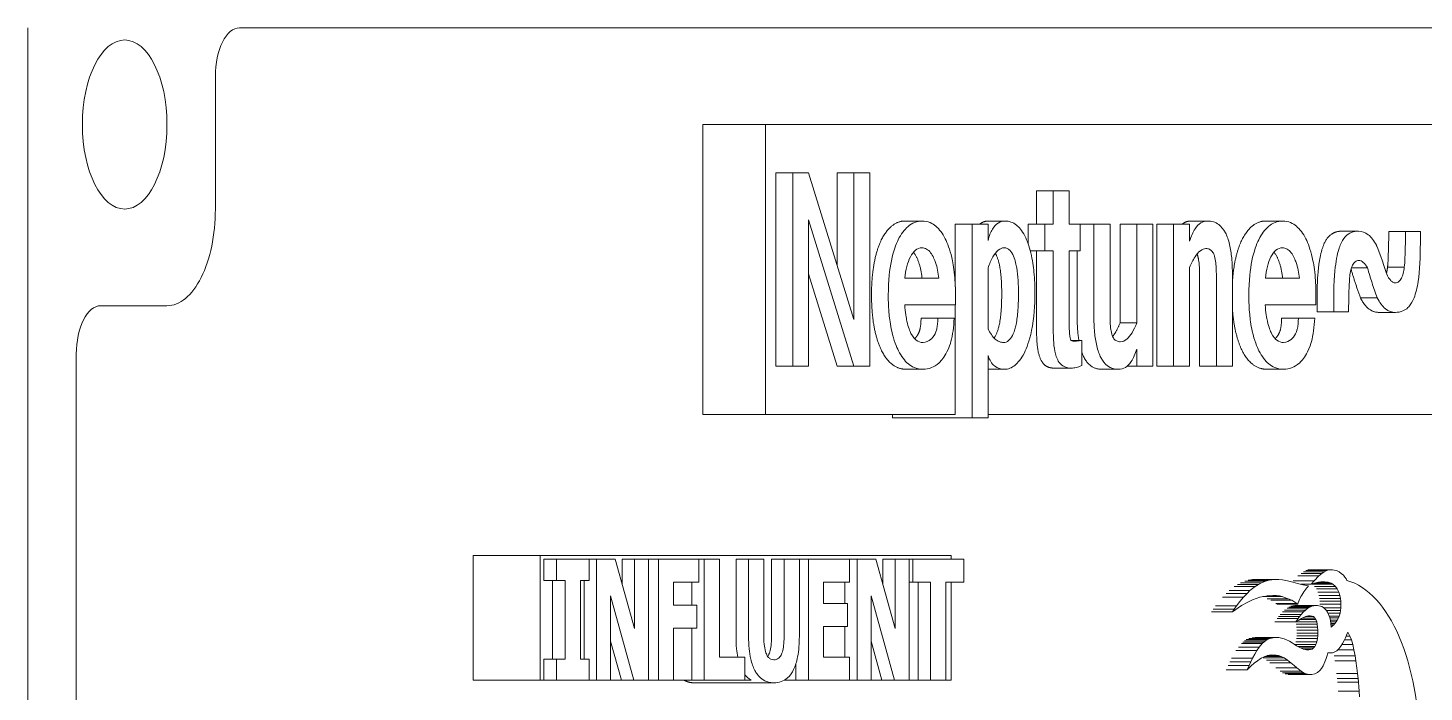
# Model space of a CAD drawing. Header units: inches. Extents: x 17 to 469, y 7 to 301.
# Drawn here: x 255.471 to 259.079, y 106.574 to 108.292 of the extents above; entities that cross this region are included whole.
import ezdxf

# ---------------------------------------------------------------- set-up
doc = ezdxf.new("R2010")
doc.units = ezdxf.units.IN
doc.header["$LTSCALE"] = 14
doc.header["$MEASUREMENT"] = 0
doc.layers.add('Visible (ANSI)', color=7, linetype='Continuous', lineweight=50)

msp = doc.modelspace()

# ---------------------------------------------------------------- linework, layer by layer
at = {"layer": 'Visible (ANSI)', "linetype": 'Continuous', "lineweight": 18}
for p, q in [((255.47134, 100.791868), (255.47134, 108.291868)), ((256.018215, 108.291833), (261.924465, 108.291833)), ((255.955715, 107.823118), (255.955715, 108.166833)), ((257.21521, 108.041833), (257.37759, 108.041833)), ((257.21521, 107.291833), (257.21521, 108.041833)), ((257.37759, 108.041833), (260.56509, 108.041833)), ((257.37759, 107.291833), (257.37759, 108.041833)), ((257.404411, 107.416833), (257.404411, 107.916833)), ((257.404411, 107.916833), (257.447713, 107.916833)), ((257.447713, 107.916833), (257.447713, 107.416833)), ((257.488198, 107.916833), (257.447713, 107.916833)), ((257.60586, 107.537784), (257.488198, 107.916833)), ((257.562559, 107.916833), (257.60586, 107.916833)), ((257.562559, 107.67728), (257.562559, 107.916833)), ((257.646599, 107.916833), (257.60586, 107.916833)), ((257.60586, 107.916833), (257.60586, 107.537784)), ((257.646599, 107.416833), (257.646599, 107.916833)), ((258.077417, 107.87078), (258.120719, 107.87078)), ((258.077417, 107.784242), (258.077417, 107.87078)), ((258.162217, 107.87078), (258.120719, 107.87078)), ((258.120719, 107.87078), (258.120719, 107.784242)), ((258.162217, 107.784242), (258.162217, 107.87078)), ((257.488198, 107.795376), (257.60586, 107.416833)), ((257.488198, 107.416833), (257.488198, 107.795376)), ((257.738058, 107.792339), (257.78136, 107.792339)), ((257.867758, 107.784242), (257.911059, 107.784242)), ((257.867758, 107.621893), (257.867758, 107.784242)), ((257.952304, 107.784242), (257.911059, 107.784242)), ((257.911059, 107.784242), (257.911059, 107.28323)), ((257.952304, 107.742238), (257.952304, 107.784242)), ((257.953285, 107.792339), (257.996586, 107.792339)), ((258.056162, 107.784242), (258.099464, 107.784242)), ((258.056162, 107.733037), (258.056162, 107.784242)), ((258.120719, 107.784242), (258.099464, 107.784242)), ((258.099464, 107.784242), (258.099464, 107.715416)), ((258.190557, 107.784242), (258.162217, 107.784242)), ((258.190557, 107.715416), (258.190557, 107.784242)), ((258.190557, 107.784242), (258.225874, 107.784242)), ((258.267625, 107.784242), (258.225874, 107.784242)), ((258.225874, 107.784242), (258.225874, 107.5474)), ((258.267625, 107.54993), (258.267625, 107.784242)), ((258.293403, 107.529181), (258.293403, 107.784242)), ((258.293403, 107.784242), (258.336704, 107.784242)), ((258.377949, 107.784242), (258.336704, 107.784242)), ((258.336704, 107.784242), (258.336704, 107.529181)), ((258.377949, 107.416833), (258.377949, 107.784242)), ((258.388689, 107.416833), (258.388689, 107.784242)), ((258.388689, 107.784242), (258.431991, 107.784242)), ((258.473236, 107.784242), (258.431991, 107.784242)), ((258.431991, 107.784242), (258.431991, 107.416833)), ((258.473236, 107.740214), (258.473236, 107.784242)), ((258.476493, 107.792339), (258.519794, 107.792339)), ((258.669705, 107.792339), (258.713006, 107.792339)), ((258.866712, 107.766023), (258.910014, 107.766023)), ((258.98817, 107.765011), (259.031471, 107.765011)), ((259.069427, 107.765011), (259.031471, 107.765011)), ((259.069427, 107.735153), (259.069427, 107.765011)), ((258.061523, 107.715416), (258.099464, 107.715416)), ((258.077417, 107.528169), (258.077417, 107.715416)), ((258.099464, 107.715416), (258.120719, 107.715416)), ((258.120719, 107.715416), (258.120719, 107.528169)), ((258.162217, 107.525639), (258.162217, 107.715416)), ((258.162217, 107.715416), (258.190557, 107.715416)), ((258.182573, 107.5474), (258.182573, 107.715416)), ((257.562559, 107.416833), (257.488198, 107.656066)), ((257.952304, 107.513493), (257.952304, 107.670882)), ((258.473236, 107.416833), (258.473236, 107.6724)), ((258.891507, 107.670882), (258.932787, 107.670882)), ((258.984627, 107.672906), (259.027929, 107.672906)), ((257.825135, 107.644566), (257.737584, 107.644566)), ((258.499013, 107.416833), (258.499013, 107.651145)), ((258.542315, 107.651145), (258.542315, 107.416833)), ((258.583813, 107.416833), (258.583813, 107.653675)), ((258.756781, 107.644566), (258.669231, 107.644566)), ((257.868151, 107.575234), (257.868151, 107.600031)), ((258.799798, 107.575234), (258.799798, 107.600031)), ((258.802441, 107.557015), (258.802441, 107.58738)), ((258.845742, 107.58738), (258.845742, 107.557015)), ((258.914536, 107.593959), (258.957837, 107.593959)), ((255.658857, 107.573118), (255.830715, 107.573118)), ((257.737078, 107.575234), (257.868151, 107.575234)), ((257.867758, 107.291833), (257.867758, 107.575234)), ((258.668725, 107.575234), (258.799798, 107.575234)), ((258.802441, 107.557015), (258.845742, 107.557015)), ((258.845742, 107.557015), (258.883951, 107.557015)), ((258.961854, 107.556003), (259.005155, 107.556003)), ((257.779303, 107.541327), (257.822605, 107.541327)), ((257.864862, 107.541327), (257.822605, 107.541327)), ((258.293403, 107.529181), (258.336704, 107.529181)), ((258.71095, 107.541327), (258.754251, 107.541327)), ((258.796508, 107.541327), (258.754251, 107.541327)), ((258.166956, 107.483635), (258.194352, 107.483635)), ((258.194352, 107.418351), (258.194352, 107.483635)), ((255.596357, 101.635618), (255.596357, 107.448118)), ((257.952304, 107.28323), (257.952304, 107.444667)), ((258.336704, 107.460861), (258.336704, 107.416833)), ((257.404411, 107.416833), (257.447713, 107.416833)), ((257.447713, 107.416833), (257.488198, 107.416833)), ((257.562559, 107.416833), (257.60586, 107.416833)), ((257.60586, 107.416833), (257.646599, 107.416833)), ((257.741095, 107.408736), (257.784396, 107.408736)), ((257.952304, 107.408736), (257.994562, 107.408736)), ((258.123723, 107.411772), (258.167024, 107.411772)), ((258.246338, 107.408736), (258.289639, 107.408736)), ((258.311935, 107.416833), (258.336704, 107.416833)), ((258.336704, 107.416833), (258.377949, 107.416833)), ((258.388689, 107.416833), (258.431991, 107.416833)), ((258.431991, 107.416833), (258.473236, 107.416833)), ((258.499013, 107.416833), (258.542315, 107.416833)), ((258.542315, 107.416833), (258.583813, 107.416833)), ((258.672741, 107.408736), (258.716043, 107.408736)), ((257.21521, 107.291833), (257.37759, 107.291833)), ((257.867758, 107.291833), (257.37759, 107.291833)), ((257.705378, 107.28323), (257.705378, 107.291833)), ((257.705378, 107.28323), (257.911059, 107.28323)), ((257.911059, 107.28323), (257.952304, 107.28323)), ((260.56509, 107.291833), (257.952304, 107.291833)), ((256.621477, 106.604333), (256.621477, 106.926833)), ((256.621477, 106.926833), (256.794682, 106.926833)), ((256.794682, 106.926833), (257.857182, 106.926833)), ((256.794682, 106.604333), (256.794682, 106.926833)), ((256.804575, 106.917333), (256.804575, 106.862799)), ((256.804575, 106.917333), (256.837051, 106.917333)), ((256.921261, 106.917333), (256.837051, 106.917333)), ((256.837051, 106.917333), (256.837051, 106.862799)), ((256.921261, 106.917333), (256.940988, 106.917333)), ((256.921261, 106.862799), (256.921261, 106.917333)), ((256.989181, 106.917333), (256.940988, 106.917333)), ((256.940988, 106.917333), (256.940988, 106.604333)), ((257.039149, 106.738005), (256.989181, 106.917333)), ((257.006673, 106.917333), (257.006673, 106.854556)), ((257.006673, 106.917333), (257.039149, 106.917333)), ((257.07504, 106.917333), (257.039149, 106.917333)), ((257.039149, 106.917333), (257.039149, 106.738005)), ((257.07504, 106.917333), (257.100473, 106.917333)), ((257.07504, 106.604333), (257.07504, 106.917333)), ((257.205229, 106.917333), (257.100473, 106.917333)), ((257.100473, 106.917333), (257.100473, 106.604333)), ((257.205229, 106.857726), (257.205229, 106.917333)), ((257.205229, 106.917333), (257.219122, 106.917333)), ((257.258437, 106.917333), (257.219122, 106.917333)), ((257.219122, 106.917333), (257.219122, 106.604333)), ((257.258437, 106.66394), (257.258437, 106.917333)), ((257.301109, 106.917333), (257.301109, 106.717459)), ((257.301109, 106.917333), (257.333585, 106.917333)), ((257.372901, 106.917333), (257.333585, 106.917333)), ((257.333585, 106.917333), (257.333585, 106.717459)), ((257.372901, 106.722025), (257.372901, 106.917333)), ((257.39293, 106.917333), (257.39293, 106.722025)), ((257.39293, 106.917333), (257.425405, 106.917333)), ((257.464721, 106.917333), (257.425405, 106.917333)), ((257.425405, 106.917333), (257.425405, 106.722025)), ((257.464721, 106.917333), (257.488505, 106.917333)), ((257.464721, 106.717713), (257.464721, 106.917333)), ((257.594276, 106.917333), (257.488505, 106.917333)), ((257.488505, 106.917333), (257.488505, 106.604333)), ((257.594276, 106.917333), (257.61451, 106.917333)), ((257.594276, 106.857726), (257.594276, 106.917333)), ((257.662703, 106.917333), (257.61451, 106.917333)), ((257.61451, 106.917333), (257.61451, 106.604333)), ((257.712671, 106.738005), (257.662703, 106.917333)), ((257.680195, 106.917333), (257.680195, 106.854556)), ((257.680195, 106.917333), (257.712671, 106.917333)), ((257.748562, 106.917333), (257.712671, 106.917333)), ((257.712671, 106.917333), (257.712671, 106.738005)), ((257.748562, 106.604333), (257.748562, 106.917333)), ((257.748562, 106.917333), (257.757762, 106.917333)), ((257.889658, 106.917333), (257.757762, 106.917333)), ((257.757762, 106.917333), (257.757762, 106.857726)), ((257.857182, 106.926833), (257.857182, 106.917333)), ((257.889658, 106.857726), (257.889658, 106.917333)), ((256.804575, 106.862799), (256.837051, 106.862799)), ((256.827022, 106.862799), (256.827022, 106.658867)), ((256.837051, 106.862799), (256.859498, 106.862799)), ((256.859498, 106.862799), (256.859498, 106.658867)), ((256.898814, 106.862799), (256.921261, 106.862799)), ((256.898814, 106.658867), (256.898814, 106.862799)), ((256.908512, 106.862799), (256.908512, 106.658867)), ((258.624704, 106.863229), (258.678831, 106.863229)), ((258.631443, 106.864286), (258.68557, 106.864286)), ((258.635606, 106.864574), (258.689733, 106.864574)), ((258.649758, 106.864948), (258.703884, 106.864948)), ((258.669755, 106.860644), (258.678831, 106.863229)), ((258.678831, 106.863229), (258.68557, 106.864286)), ((258.68557, 106.864286), (258.689733, 106.864574)), ((258.689733, 106.864574), (258.703884, 106.864948)), ((258.703884, 106.864948), (258.71283, 106.864391)), ((258.71283, 106.864391), (258.726224, 106.861822)), ((258.726224, 106.861822), (258.740253, 106.858018)), ((258.752928, 106.874073), (258.807055, 106.874073)), ((258.761166, 106.880824), (258.815292, 106.880824)), ((258.767135, 106.884466), (258.821262, 106.884466)), ((258.773978, 106.887913), (258.828104, 106.887913)), ((258.778871, 106.889567), (258.832997, 106.889567)), ((258.783348, 106.889943), (258.837474, 106.889943)), ((258.788444, 106.890078), (258.84257, 106.890078)), ((258.794931, 106.861776), (258.807055, 106.874073)), ((258.807055, 106.874073), (258.815292, 106.880824)), ((258.815292, 106.880824), (258.821262, 106.884466)), ((258.821262, 106.884466), (258.828104, 106.887913)), ((258.828104, 106.887913), (258.832997, 106.889567)), ((258.832997, 106.889567), (258.837474, 106.889943)), ((258.837474, 106.889943), (258.84257, 106.890078)), ((258.84257, 106.890078), (258.846866, 106.889548)), ((258.846866, 106.889548), (258.85251, 106.887982)), ((258.85251, 106.887982), (258.859478, 106.8845)), ((258.859478, 106.8845), (258.865139, 106.880469)), ((258.865139, 106.880469), (258.870642, 106.87579)), ((258.870642, 106.87579), (258.874645, 106.870858)), ((258.874645, 106.870858), (258.878329, 106.865488)), ((258.878329, 106.865488), (258.879897, 106.862227)), ((257.139535, 106.857726), (257.205229, 106.857726)), ((257.139535, 106.798626), (257.139535, 106.857726)), ((257.186646, 106.857726), (257.186646, 106.798626)), ((257.527567, 106.802685), (257.527567, 106.857726)), ((257.527567, 106.857726), (257.594276, 106.857726)), ((257.582034, 106.857726), (257.582034, 106.802685)), ((257.748562, 106.857726), (257.757762, 106.857726)), ((257.757762, 106.857726), (257.804053, 106.857726)), ((257.771577, 106.857726), (257.771577, 106.604333)), ((257.804053, 106.857726), (257.804053, 106.604333)), ((257.843368, 106.857726), (257.889658, 106.857726)), ((257.843368, 106.604333), (257.843368, 106.857726)), ((257.857182, 106.857726), (257.857182, 106.604333)), ((258.567689, 106.829132), (258.621816, 106.829132)), ((258.575021, 106.836126), (258.629147, 106.836126)), ((258.588298, 106.846441), (258.642425, 106.846441)), ((258.597354, 106.851955), (258.651481, 106.851955)), ((258.605098, 106.856263), (258.659225, 106.856263)), ((258.612349, 106.819212), (258.621816, 106.829132)), ((258.615629, 106.860644), (258.669755, 106.860644)), ((258.621816, 106.829132), (258.629147, 106.836126)), ((258.629147, 106.836126), (258.642425, 106.846441)), ((258.642425, 106.846441), (258.651481, 106.851955)), ((258.651481, 106.851955), (258.659225, 106.856263)), ((258.659225, 106.856263), (258.669755, 106.860644)), ((258.740253, 106.858018), (258.751768, 106.854981)), ((258.740804, 106.861776), (258.794931, 106.861776)), ((258.751768, 106.854981), (258.765585, 106.851589)), ((258.760408, 106.85286), (258.787144, 106.85286)), ((258.765431, 106.828773), (258.763011, 106.824845)), ((258.76819, 106.832938), (258.765431, 106.828773)), ((258.765585, 106.851589), (258.780463, 106.848654)), ((258.770782, 106.836643), (258.76819, 106.832938)), ((258.773207, 106.83989), (258.770782, 106.836643)), ((258.77535, 106.84256), (258.773207, 106.83989)), ((258.777665, 106.845235), (258.77535, 106.84256)), ((258.780463, 106.848654), (258.777665, 106.845235)), ((258.787144, 106.85286), (258.794931, 106.861776)), ((258.802488, 106.857217), (258.787144, 106.85286)), ((258.789606, 106.852484), (258.843732, 106.852484)), ((258.795643, 106.855274), (258.839076, 106.855274)), ((258.79587, 106.84709), (258.849996, 106.84709)), ((258.800814, 106.840866), (258.854941, 106.840866)), ((258.812418, 106.858539), (258.802488, 106.857217)), ((258.804979, 106.832238), (258.859106, 106.832238)), ((258.806271, 106.857721), (258.831506, 106.857721)), ((258.822885, 106.858817), (258.812418, 106.858539)), ((258.831506, 106.857721), (258.822885, 106.858817)), ((258.839076, 106.855274), (258.831506, 106.857721)), ((258.843732, 106.852484), (258.839076, 106.855274)), ((258.849996, 106.84709), (258.843732, 106.852484)), ((258.854941, 106.840866), (258.849996, 106.84709)), ((258.859106, 106.832238), (258.854941, 106.840866)), ((258.861681, 106.823569), (258.859106, 106.832238)), ((256.976879, 106.822469), (257.037247, 106.604333)), ((256.976879, 106.604333), (256.976879, 106.822469)), ((257.20003, 106.798626), (257.139535, 106.798626)), ((257.20003, 106.739019), (257.20003, 106.798626)), ((257.589076, 106.802685), (257.527567, 106.802685)), ((257.589076, 106.743078), (257.589076, 106.802685)), ((257.650401, 106.604333), (257.650401, 106.822469)), ((257.650401, 106.822469), (257.710769, 106.604333)), ((258.540479, 106.796764), (258.594605, 106.796764)), ((258.558222, 106.819212), (258.612349, 106.819212)), ((258.607513, 106.797664), (258.584147, 106.781543)), ((258.588501, 106.788398), (258.594605, 106.796764)), ((258.594605, 106.796764), (258.603185, 106.807834)), ((258.603185, 106.807834), (258.612349, 106.819212)), ((258.623742, 106.806634), (258.607513, 106.797664)), ((258.635604, 106.812258), (258.623742, 106.806634)), ((258.645629, 106.816216), (258.635604, 106.812258)), ((258.654968, 106.819003), (258.645629, 106.816216)), ((258.664081, 106.821091), (258.654968, 106.819003)), ((258.662725, 106.82078), (258.712199, 106.82078)), ((258.676372, 106.822832), (258.664081, 106.821091)), ((258.67359, 106.815189), (258.727717, 106.815189)), ((258.673689, 106.822452), (258.705603, 106.822452)), ((258.688499, 106.823384), (258.676372, 106.822832)), ((258.683009, 106.811255), (258.737136, 106.811255)), ((258.697857, 106.823401), (258.688499, 106.823384)), ((258.696349, 106.803067), (258.750475, 106.803067)), ((258.705603, 106.822452), (258.697857, 106.823401)), ((258.698386, 106.801386), (258.752512, 106.801386)), ((258.712199, 106.82078), (258.705603, 106.822452)), ((258.7188, 106.818416), (258.712199, 106.82078)), ((258.727717, 106.815189), (258.7188, 106.818416)), ((258.724985, 106.790671), (258.779112, 106.790671)), ((258.737136, 106.811255), (258.727717, 106.815189)), ((258.729982, 106.793769), (258.784108, 106.793769)), ((258.735128, 106.795599), (258.789255, 106.795599)), ((258.744908, 106.806382), (258.737136, 106.811255)), ((258.739879, 106.796852), (258.794006, 106.796852)), ((258.744821, 106.797547), (258.798948, 106.797547)), ((258.750475, 106.803067), (258.744908, 106.806382)), ((258.752512, 106.801386), (258.750475, 106.803067)), ((258.752995, 106.801399), (258.752512, 106.801386)), ((258.753815, 106.80494), (258.752995, 106.801399)), ((258.755323, 106.809185), (258.753815, 106.80494)), ((258.757115, 106.813438), (258.755323, 106.809185)), ((258.758627, 106.816887), (258.757115, 106.813438)), ((258.760763, 106.820808), (258.758627, 106.816887)), ((258.763011, 106.824845), (258.760763, 106.820808)), ((258.772853, 106.785987), (258.779112, 106.790671)), ((258.779112, 106.790671), (258.784108, 106.793769)), ((258.784108, 106.793769), (258.789255, 106.795599)), ((258.789255, 106.795599), (258.794006, 106.796852)), ((258.794006, 106.796852), (258.798948, 106.797547)), ((258.798948, 106.797547), (258.803612, 106.79753)), ((258.803612, 106.79753), (258.807431, 106.797066)), ((258.807431, 106.797066), (258.811749, 106.796051)), ((258.807554, 106.823569), (258.861681, 106.823569)), ((258.80893, 106.815926), (258.863057, 106.815926)), ((258.809903, 106.809068), (258.86403, 106.809068)), ((258.81012, 106.800929), (258.864246, 106.800929)), ((258.811749, 106.796051), (258.814936, 106.795005)), ((258.814936, 106.795005), (258.818982, 106.792288)), ((258.818982, 106.792288), (258.822677, 106.78928)), ((258.819783, 106.791636), (258.864122, 106.791636)), ((258.863057, 106.815926), (258.861681, 106.823569)), ((258.86403, 106.809068), (258.863057, 106.815926)), ((258.863519, 106.784374), (258.864122, 106.791636)), ((258.864246, 106.800929), (258.86403, 106.809068)), ((258.864122, 106.791636), (258.864246, 106.800929)), ((258.53002, 106.781543), (258.584147, 106.781543)), ((258.534375, 106.788398), (258.588501, 106.788398)), ((258.584147, 106.781543), (258.588501, 106.788398)), ((258.693676, 106.755164), (258.747803, 106.755164)), ((258.699414, 106.764142), (258.753541, 106.764142)), ((258.702844, 106.769034), (258.756971, 106.769034)), ((258.707541, 106.774806), (258.761668, 106.774806)), ((258.713247, 106.781041), (258.767374, 106.781041)), ((258.718727, 106.785987), (258.772853, 106.785987)), ((258.747803, 106.755164), (258.753541, 106.764142)), ((258.748003, 106.755169), (258.747803, 106.755164)), ((258.755655, 106.760161), (258.748003, 106.755169)), ((258.748395, 106.755425), (258.801554, 106.755425)), ((258.753541, 106.764142), (258.756971, 106.769034)), ((258.762579, 106.764114), (258.755655, 106.760161)), ((258.756971, 106.769034), (258.761668, 106.774806)), ((258.757333, 106.761119), (258.799332, 106.761119)), ((258.761668, 106.774806), (258.767374, 106.781041)), ((258.769405, 106.767667), (258.762579, 106.764114)), ((258.764702, 106.765219), (258.796823, 106.765219)), ((258.767374, 106.781041), (258.772853, 106.785987)), ((258.776141, 106.770027), (258.769405, 106.767667)), ((258.772911, 106.768895), (258.793324, 106.768895)), ((258.780997, 106.771346), (258.776141, 106.770027)), ((258.777486, 106.770392), (258.789938, 106.770392)), ((258.780673, 106.771258), (258.785167, 106.771258)), ((258.785167, 106.771258), (258.780997, 106.771346)), ((258.789938, 106.770392), (258.785167, 106.771258)), ((258.793324, 106.768895), (258.789938, 106.770392)), ((258.796823, 106.765219), (258.793324, 106.768895)), ((258.799332, 106.761119), (258.796823, 106.765219)), ((258.801554, 106.755425), (258.799332, 106.761119)), ((258.802684, 106.749702), (258.801554, 106.755425)), ((258.822677, 106.78928), (258.826662, 106.785008)), ((258.826662, 106.785008), (258.829874, 106.780151)), ((258.827081, 106.784374), (258.863519, 106.784374)), ((258.829874, 106.780151), (258.833317, 106.772476)), ((258.830745, 106.77821), (258.862258, 106.77821)), ((258.833317, 106.772476), (258.835262, 106.766879)), ((258.834079, 106.770284), (258.859987, 106.770284)), ((258.835262, 106.766879), (258.83715, 106.759304)), ((258.835585, 106.765586), (258.857973, 106.765586)), ((258.836948, 106.760115), (258.854847, 106.760115)), ((258.83715, 106.759304), (258.83841, 106.750442)), ((258.837679, 106.75558), (258.851995, 106.75558)), ((258.848862, 106.751224), (258.851995, 106.75558)), ((258.851995, 106.75558), (258.854847, 106.760115)), ((258.854847, 106.760115), (258.857973, 106.765586)), ((258.857973, 106.765586), (258.859987, 106.770284)), ((258.859987, 106.770284), (258.862258, 106.77821)), ((258.862258, 106.77821), (258.863519, 106.784374)), ((257.139535, 106.604333), (257.139535, 106.739019)), ((257.139535, 106.739019), (257.20003, 106.739019)), ((257.186646, 106.739019), (257.186646, 106.604333)), ((257.527567, 106.743078), (257.589076, 106.743078)), ((257.527567, 106.66394), (257.527567, 106.743078)), ((257.582034, 106.743078), (257.582034, 106.66394)), ((258.748557, 106.749702), (258.802684, 106.749702)), ((258.749804, 106.741404), (258.80393, 106.741404)), ((258.750249, 106.734075), (258.804376, 106.734075)), ((258.750249, 106.719197), (258.804375, 106.719197)), ((258.750401, 106.726145), (258.804528, 106.726145)), ((258.80393, 106.741404), (258.802684, 106.749702)), ((258.803726, 106.712237), (258.804375, 106.719197)), ((258.804376, 106.734075), (258.80393, 106.741404)), ((258.804375, 106.719197), (258.804528, 106.726145)), ((258.804528, 106.726145), (258.804376, 106.734075)), ((258.838299, 106.751224), (258.848862, 106.751224)), ((258.83841, 106.750442), (258.838892, 106.7417)), ((258.838556, 106.747799), (258.845817, 106.747799)), ((258.838756, 106.744167), (258.841935, 106.744167)), ((258.838892, 106.7417), (258.841935, 106.744167)), ((258.841935, 106.744167), (258.845817, 106.747799)), ((258.845817, 106.747799), (258.848862, 106.751224)), ((258.878842, 106.720551), (258.875942, 106.713717)), ((258.877923, 106.718387), (258.887063, 106.718387)), ((258.881731, 106.729129), (258.878842, 106.720551)), ((258.887063, 106.718387), (258.881731, 106.729129)), ((258.891773, 106.708482), (258.887063, 106.718387)), ((256.976879, 106.705119), (257.004771, 106.604333)), ((257.650401, 106.705119), (257.678293, 106.604333)), ((258.599136, 106.690144), (258.653263, 106.690144)), ((258.60692, 106.699078), (258.661047, 106.699078)), ((258.61057, 106.702746), (258.664696, 106.702746)), ((258.615013, 106.706434), (258.669139, 106.706434)), ((258.619756, 106.709734), (258.673883, 106.709734)), ((258.626587, 106.712692), (258.680714, 106.712692)), ((258.635113, 106.714504), (258.68924, 106.714504)), ((258.642498, 106.715289), (258.696625, 106.715289)), ((258.646969, 106.68105), (258.653263, 106.690144)), ((258.653263, 106.690144), (258.661047, 106.699078)), ((258.661047, 106.699078), (258.664696, 106.702746)), ((258.664696, 106.702746), (258.669139, 106.706434)), ((258.669139, 106.706434), (258.673883, 106.709734)), ((258.673883, 106.709734), (258.680714, 106.712692)), ((258.680714, 106.712692), (258.68924, 106.714504)), ((258.68924, 106.714504), (258.696625, 106.715289)), ((258.696625, 106.715289), (258.703974, 106.714889)), ((258.703974, 106.714889), (258.710736, 106.713283)), ((258.710736, 106.713283), (258.717402, 106.711079)), ((258.717402, 106.711079), (258.723971, 106.708674)), ((258.723971, 106.708674), (258.730943, 106.705287)), ((258.730943, 106.705287), (258.737818, 106.701502)), ((258.737818, 106.701502), (258.743655, 106.697662)), ((258.743655, 106.697662), (258.749837, 106.69366)), ((258.745428, 106.696961), (258.799554, 106.696961)), ((258.747964, 106.703772), (258.802091, 106.703772)), ((258.7496, 106.712237), (258.803726, 106.712237)), ((258.749837, 106.69366), (258.760001, 106.687978)), ((258.753644, 106.691532), (258.796811, 106.691532)), ((258.759822, 106.688079), (258.793756, 106.688079)), ((258.760001, 106.687978), (258.767471, 106.684407)), ((258.766239, 106.684996), (258.789706, 106.684996)), ((258.767471, 106.684407), (258.775323, 106.683028)), ((258.772622, 106.683502), (258.785744, 106.683502)), ((258.775323, 106.683028), (258.78148, 106.682794)), ((258.78148, 106.682794), (258.785744, 106.683502)), ((258.785744, 106.683502), (258.789706, 106.684996)), ((258.789706, 106.684996), (258.793756, 106.688079)), ((258.793756, 106.688079), (258.796811, 106.691532)), ((258.796811, 106.691532), (258.799554, 106.696961)), ((258.799554, 106.696961), (258.802091, 106.703772)), ((258.802091, 106.703772), (258.803726, 106.712237)), ((258.858454, 106.68579), (258.85336, 106.68086)), ((258.855306, 106.682743), (258.897712, 106.682743)), ((258.863866, 106.692254), (258.858454, 106.68579)), ((258.868401, 106.699349), (258.863866, 106.692254)), ((258.866635, 106.696586), (258.894773, 106.696586)), ((258.872713, 106.707093), (258.868401, 106.699349)), ((258.875942, 106.713717), (258.872713, 106.707093)), ((258.87339, 106.708482), (258.891773, 106.708482)), ((258.894773, 106.696586), (258.891773, 106.708482)), ((258.897712, 106.682743), (258.894773, 106.696586)), ((258.90066, 106.667937), (258.897712, 106.682743)), ((256.804575, 106.658867), (256.804575, 106.604333)), ((256.804575, 106.658867), (256.837051, 106.658867)), ((256.837051, 106.658867), (256.837051, 106.604333)), ((256.859498, 106.658867), (256.837051, 106.658867)), ((256.921261, 106.658867), (256.898814, 106.658867)), ((256.921261, 106.604333), (256.921261, 106.658867)), ((257.323498, 106.66394), (257.258437, 106.66394)), ((257.323498, 106.604333), (257.323498, 106.66394)), ((257.456029, 106.647949), (257.456029, 106.604333)), ((257.594276, 106.66394), (257.527567, 106.66394)), ((257.594276, 106.604333), (257.594276, 106.66394)), ((258.577277, 106.652416), (258.631404, 106.652416)), ((258.581751, 106.661755), (258.635878, 106.661755)), ((258.592843, 106.68105), (258.646969, 106.68105)), ((258.626934, 106.642453), (258.631404, 106.652416)), ((258.631404, 106.652416), (258.635878, 106.661755)), ((258.640418, 106.648343), (258.632673, 106.641416)), ((258.635878, 106.661755), (258.641676, 106.671909)), ((258.648873, 106.654935), (258.640418, 106.648343)), ((258.641676, 106.671909), (258.646969, 106.68105)), ((258.658213, 106.661169), (258.648873, 106.654935)), ((258.666261, 106.665354), (258.658213, 106.661169)), ((258.663467, 106.661997), (258.717594, 106.661997)), ((258.672581, 106.667756), (258.666261, 106.665354)), ((258.667323, 106.665757), (258.709618, 106.665757)), ((258.672076, 106.656515), (258.726203, 106.656515)), ((258.679157, 106.669171), (258.672581, 106.667756)), ((258.673973, 106.668055), (258.702645, 106.668055)), ((258.685364, 106.669832), (258.679157, 106.669171)), ((258.68095, 106.649694), (258.735077, 106.649694)), ((258.681243, 106.669393), (258.696921, 106.669393)), ((258.682061, 106.66948), (258.690833, 106.66948)), ((258.690833, 106.66948), (258.685364, 106.669832)), ((258.696921, 106.669393), (258.690833, 106.66948)), ((258.702645, 106.668055), (258.696921, 106.669393)), ((258.709618, 106.665757), (258.702645, 106.668055)), ((258.717594, 106.661997), (258.709618, 106.665757)), ((258.726203, 106.656515), (258.717594, 106.661997)), ((258.735077, 106.649694), (258.726203, 106.656515)), ((258.743474, 106.64237), (258.735077, 106.649694)), ((258.822835, 106.651924), (258.818241, 106.641995)), ((258.826401, 106.660937), (258.822835, 106.651924)), ((258.828722, 106.668523), (258.826401, 106.660937)), ((258.83077, 106.675266), (258.828722, 106.668523)), ((258.830675, 106.674952), (258.836054, 106.674952)), ((258.836054, 106.674952), (258.83077, 106.675266)), ((258.842597, 106.675343), (258.836054, 106.674952)), ((258.848363, 106.677676), (258.842597, 106.675343)), ((258.846533, 106.667937), (258.90066, 106.667937)), ((258.85336, 106.68086), (258.848363, 106.677676)), ((258.848717, 106.654822), (258.902844, 106.654822)), ((258.902844, 106.654822), (258.90066, 106.667937)), ((258.905372, 106.635819), (258.902844, 106.654822)), ((258.568032, 106.631232), (258.622159, 106.631232)), ((258.572807, 106.642453), (258.626934, 106.642453)), ((258.622159, 106.631232), (258.626934, 106.642453)), ((258.632673, 106.641416), (258.622159, 106.631232)), ((258.696147, 106.636195), (258.750274, 106.636195)), ((258.707534, 106.627758), (258.76166, 106.627758)), ((258.713522, 106.623945), (258.767649, 106.623945)), ((258.720499, 106.620952), (258.774626, 106.620952)), ((258.727667, 106.619156), (258.781794, 106.619156)), ((258.750274, 106.636195), (258.743474, 106.64237)), ((258.76166, 106.627758), (258.750274, 106.636195)), ((258.767649, 106.623945), (258.76166, 106.627758)), ((258.774626, 106.620952), (258.767649, 106.623945)), ((258.781794, 106.619156), (258.774626, 106.620952)), ((258.789378, 106.619492), (258.781794, 106.619156)), ((258.797039, 106.621089), (258.789378, 106.619492)), ((258.80385, 106.624613), (258.797039, 106.621089)), ((258.809536, 106.629502), (258.80385, 106.624613)), ((258.813687, 106.634628), (258.809536, 106.629502)), ((258.818241, 106.641995), (258.813687, 106.634628)), ((258.852984, 106.622094), (258.907111, 106.622094)), ((258.907111, 106.622094), (258.905372, 106.635819)), ((258.908545, 106.609109), (258.907111, 106.622094)), ((256.621477, 106.604333), (256.794682, 106.604333)), ((256.804575, 106.604333), (256.794682, 106.604333)), ((256.804575, 106.604333), (256.837051, 106.604333)), ((256.837051, 106.604333), (256.921261, 106.604333)), ((256.921261, 106.604333), (256.940988, 106.604333)), ((256.940988, 106.604333), (256.976879, 106.604333)), ((257.004771, 106.604333), (256.976879, 106.604333)), ((257.004771, 106.604333), (257.037247, 106.604333)), ((257.037247, 106.604333), (257.07504, 106.604333)), ((257.07504, 106.604333), (257.100473, 106.604333)), ((257.100473, 106.604333), (257.139535, 106.604333)), ((257.186646, 106.604333), (257.139535, 106.604333)), ((257.186646, 106.604333), (257.219122, 106.604333)), ((257.193472, 106.597738), (257.399153, 106.597738)), ((257.219122, 106.604333), (257.323498, 106.604333)), ((257.340439, 106.604333), (257.323498, 106.604333)), ((257.456029, 106.604333), (257.42569, 106.604333)), ((257.456029, 106.604333), (257.488505, 106.604333)), ((257.488505, 106.604333), (257.594276, 106.604333)), ((257.594276, 106.604333), (257.61451, 106.604333)), ((257.61451, 106.604333), (257.650401, 106.604333)), ((257.678293, 106.604333), (257.650401, 106.604333)), ((257.678293, 106.604333), (257.710769, 106.604333)), ((257.710769, 106.604333), (257.748562, 106.604333)), ((257.771577, 106.604333), (257.748562, 106.604333)), ((257.771577, 106.604333), (257.804053, 106.604333)), ((257.804053, 106.604333), (257.843368, 106.604333)), ((257.857182, 106.604333), (257.843368, 106.604333)), ((258.854419, 106.609109), (258.908545, 106.609109)), ((258.855311, 106.599183), (258.909438, 106.599183)), ((258.857116, 106.575816), (258.911242, 106.575816)), ((258.909438, 106.599183), (258.908545, 106.609109)), ((258.910417, 106.587084), (258.909438, 106.599183)), ((258.911242, 106.575816), (258.910417, 106.587084)), ((258.912084, 106.561768), (258.911242, 106.575816))]:
    msp.add_line(p, q, dxfattribs=at)
for centre, major_axis, start_param, end_param in [((256.018215, 108.166833), (0, 0.125), 0, 1.57079633), ((255.830715, 107.823118), (0, -0.25), 0, 1.57079633), ((255.658857, 107.448118), (0, 0.125), 0, 1.57079633), ((258.85202, 106.436442), (0, 0.42942), 3.2341876, 6.15298238)]:
    msp.add_ellipse(centre, major_axis=major_axis, ratio=0.5, start_param=start_param, end_param=end_param, dxfattribs=at)
msp.add_ellipse((255.72134, 108.041868), major_axis=(0, 0.21875), ratio=0.5, dxfattribs=at)
for points in [[(257.651267, 107.600537), (257.651267, 107.644566), (257.663666, 107.715416), (257.686692, 107.765011), (257.719081, 107.792339), (257.738058, 107.792339)], [(257.931164, 107.784242), (257.940772, 107.792339), (257.953285, 107.792339)], [(258.454397, 107.784242), (258.464226, 107.792339), (258.476493, 107.792339)], [(258.802441, 107.58738), (258.802441, 107.635456), (258.809526, 107.702258), (258.824961, 107.746793), (258.849759, 107.766023), (258.866712, 107.766023)], [(258.984627, 107.672906), (258.985892, 107.682015), (258.987158, 107.723007), (258.98817, 107.765011)], [(258.914536, 107.593959), (258.901234, 107.630721), (258.890475, 107.667484)], [(258.981902, 107.657406), (258.983565, 107.664198), (258.984627, 107.672906)], [(257.741095, 107.408736), (257.721105, 107.408736), (257.687957, 107.434546), (257.664172, 107.484647), (257.651267, 107.554991), (257.651267, 107.600537)], [(258.961854, 107.556003), (258.933261, 107.556003), (258.914536, 107.593959)], [(258.187052, 107.483635), (258.182573, 107.510646), (258.182573, 107.5474)], [(258.123723, 107.411772), (258.108541, 107.411772), (258.090322, 107.426954), (258.079948, 107.458331), (258.077417, 107.500335), (258.077417, 107.528169)], [(258.274317, 107.493586), (258.284375, 107.50583), (258.293403, 107.529181)], [(258.246338, 107.408736), (258.209979, 107.408736), (258.194352, 107.453818)], [(257.193472, 106.597738), (257.178773, 106.597738), (257.167234, 106.604333)]]:
    msp.add_open_spline(points, degree=2, dxfattribs=at)
for points, degree, knots in [([(257.78136, 107.792339), (257.775107, 107.792339), (257.768889, 107.791227), (257.756092, 107.786157), (257.750456, 107.782355), (257.736053, 107.769955), (257.727548, 107.758642), (257.714342, 107.731972), (257.707685, 107.714727), (257.698103, 107.667503), (257.694568, 107.639171), (257.694568, 107.600537)], 3, [-1.49193162, -1.49193162, -1.49193162, -1.49193162, -1.29030138, -1.29030138, -1.0712515, -1.0712515, -0.64119148, -0.64119148, -0.29439022, -0.29439022, 0, 0, 0, 0]), ([(257.868151, 107.600031), (257.868151, 107.617507), (257.867434, 107.635037), (257.863729, 107.672585), (257.860847, 107.687473), (257.853672, 107.719224), (257.847661, 107.734916), (257.834857, 107.760554), (257.826622, 107.771302), (257.809243, 107.785592), (257.797579, 107.792339), (257.78136, 107.792339)], 3, [-0.953742878, -0.953742878, -0.953742878, -0.953742878, -0.864238922, -0.864238922, -0.757751945, -0.757751945, -0.52950742, -0.52950742, -0.247180323, -0.247180323, 0, 0, 0, 0]), ([(257.996586, 107.792339), (257.990343, 107.792339), (257.984069, 107.790827), (257.972848, 107.783535), (257.968032, 107.778375), (257.958961, 107.763236), (257.955215, 107.753322), (257.952304, 107.742238)], 3, [-0.275184465, -0.275184465, -0.275184465, -0.275184465, -0.180024512, -0.180024512, -0.095399098, -0.095399098, 0, 0, 0, 0]), ([(258.073509, 107.603574), (258.073509, 107.622657), (258.072707, 107.64175), (258.069531, 107.67379), (258.067278, 107.691587), (258.058977, 107.726318), (258.053819, 107.74126), (258.039692, 107.768287), (258.031875, 107.776552), (258.016677, 107.789107), (258.006724, 107.792339), (257.996586, 107.792339)], 3, [-0.558955892, -0.558955892, -0.558955892, -0.558955892, -0.427301963, -0.427301963, -0.333627639, -0.333627639, -0.250557772, -0.250557772, -0.154511048, -0.154511048, 0, 0, 0, 0]), ([(258.519794, 107.792339), (258.513778, 107.792339), (258.507782, 107.790878), (258.496676, 107.784056), (258.491744, 107.779103), (258.481508, 107.763675), (258.476913, 107.752631), (258.473236, 107.740214)], 3, [-0.286997863, -0.286997863, -0.286997863, -0.286997863, -0.195305384, -0.195305384, -0.109970073, -0.109970073, 0, 0, 0, 0]), ([(258.583813, 107.653675), (258.583813, 107.667996), (258.5833, 107.68261), (258.580839, 107.708743), (258.579084, 107.720649), (258.573758, 107.743152), (258.570203, 107.753412), (258.560756, 107.771338), (258.555083, 107.778135), (258.539663, 107.789909), (258.529581, 107.792339), (258.519794, 107.792339)], 3, [-0.549838036, -0.549838036, -0.549838036, -0.549838036, -0.440760651, -0.440760651, -0.347374274, -0.347374274, -0.251258835, -0.251258835, -0.149149172, -0.149149172, 0, 0, 0, 0]), ([(258.583813, 107.632824), (258.585274, 107.658057), (258.595312, 107.715416), (258.618339, 107.765011), (258.650727, 107.792339), (258.669705, 107.792339)], 2, [0.38083015, 0.38083015, 0.38083015, 1, 2, 3, 4, 4, 4]), ([(258.713006, 107.792339), (258.706754, 107.792339), (258.700536, 107.791227), (258.687739, 107.786157), (258.682102, 107.782355), (258.667699, 107.769955), (258.659194, 107.758642), (258.645988, 107.731972), (258.639332, 107.714727), (258.629749, 107.667503), (258.626215, 107.639171), (258.626215, 107.600537)], 3, [-1.49193162, -1.49193162, -1.49193162, -1.49193162, -1.29030138, -1.29030138, -1.0712515, -1.0712515, -0.64119148, -0.64119148, -0.29439022, -0.29439022, 0, 0, 0, 0]), ([(258.799798, 107.600031), (258.799798, 107.617507), (258.79908, 107.635037), (258.795375, 107.672585), (258.792494, 107.687473), (258.785319, 107.719224), (258.779307, 107.734916), (258.766503, 107.760554), (258.758268, 107.771302), (258.74089, 107.785592), (258.729225, 107.792339), (258.713006, 107.792339)], 3, [-0.953742878, -0.953742878, -0.953742878, -0.953742878, -0.864238922, -0.864238922, -0.757751945, -0.757751945, -0.52950742, -0.52950742, -0.247180323, -0.247180323, 0, 0, 0, 0]), ([(258.910014, 107.766023), (258.903698, 107.766023), (258.897284, 107.765023), (258.886025, 107.760387), (258.880608, 107.75717), (258.870505, 107.74623), (258.866207, 107.738974), (258.859133, 107.721423), (258.855044, 107.708155), (258.849003, 107.670593), (258.845742, 107.640648), (258.845742, 107.58738)], 3, [-2.38343253, -2.38343253, -2.38343253, -2.38343253, -1.8060438, -1.8060438, -1.33277788, -1.33277788, -0.86133468, -0.86133468, -0.40590851, -0.40590851, 0, 0, 0, 0]), ([(258.955813, 107.729586), (258.949695, 107.741332), (258.942755, 107.750645), (258.926922, 107.763241), (258.918572, 107.766023), (258.910014, 107.766023)], 3, [-0.259669604, -0.259669604, -0.259669604, -0.259669604, -0.130428825, -0.130428825, 0, 0, 0, 0]), ([(259.031471, 107.765011), (259.030305, 107.716618), (259.029831, 107.702111), (259.029291, 107.687894), (259.028763, 107.678914), (259.027929, 107.672906)], 3, [-0.0733444233, -0.0733444233, -0.0733444233, -0.0733444233, -0.047519074, -0.047519074, 0, 0, 0, 0]), ([(258.982635, 107.655193), (258.980981, 107.660191), (258.962863, 107.714888), (258.956766, 107.72807), (258.956384, 107.72883), (258.955996, 107.729395), (258.9559, 107.729516), (258.955813, 107.729586)], 3, [-0.0812338479, -0.0812338479, -0.0812338479, -0.0812338479, -0.0063211266, -0.0063211266, -0.0014322504, -0.0014322504, 0, 0, 0, 0]), ([(259.005155, 107.556003), (259.011515, 107.556003), (259.017987, 107.557018), (259.032322, 107.563031), (259.037383, 107.568034), (259.044965, 107.576375), (259.049391, 107.583976), (259.058019, 107.605672), (259.061374, 107.620376), (259.068131, 107.664754), (259.069427, 107.700265), (259.069427, 107.735153)], 3, [-0.589636819, -0.589636819, -0.589636819, -0.589636819, -0.553532833, -0.553532833, -0.506526146, -0.506526146, -0.40328783, -0.40328783, -0.265842047, -0.265842047, 0, 0, 0, 0]), ([(257.737584, 107.644566), (257.738503, 107.655132), (257.740087, 107.665353), (257.744863, 107.684025), (257.747877, 107.692137), (257.755602, 107.707011), (257.75994, 107.712716), (257.769985, 107.721063), (257.775595, 107.723007), (257.78136, 107.723007)], 3, [-0.311667492, -0.311667492, -0.311667492, -0.311667492, -0.237050543, -0.237050543, -0.16576507, -0.16576507, -0.087852602, -0.087852602, 0, 0, 0, 0]), ([(257.781834, 107.644566), (257.778291, 107.678473), (257.763349, 107.707059), (257.759618, 107.711584)], 2, [0, 0, 0, 1, 1.28376973, 1.28376973, 1.28376973]), ([(257.78136, 107.723007), (257.785464, 107.723007), (257.78953, 107.722028), (257.797253, 107.717652), (257.800782, 107.714441), (257.810154, 107.702158), (257.814367, 107.691761), (257.820967, 107.672441), (257.823633, 107.65894), (257.825135, 107.644566)], 3, [-0.251457438, -0.251457438, -0.251457438, -0.251457438, -0.21404187, -0.21404187, -0.178283825, -0.178283825, -0.111899249, -0.111899249, 0, 0, 0, 0]), ([(257.952304, 107.670882), (257.956013, 107.681205), (257.960252, 107.691119), (257.969152, 107.706604), (257.973699, 107.712658), (257.983629, 107.720923), (257.988739, 107.723007), (257.994055, 107.723007)], 3, [-0.260849088, -0.260849088, -0.260849088, -0.260849088, -0.163914804, -0.163914804, -0.081029131, -0.081029131, 0, 0, 0, 0]), ([(257.987697, 107.603574), (257.987697, 107.663797), (257.974817, 107.702438), (257.971121, 107.708716)], 2, [0, 0, 0, 1, 1.30522235, 1.30522235, 1.30522235]), ([(257.994055, 107.723007), (257.996636, 107.723007), (257.999205, 107.722508), (258.004109, 107.720309), (258.0064, 107.718696), (258.012298, 107.712746), (258.015469, 107.707524), (258.02277, 107.690526), (258.025204, 107.678665), (258.029865, 107.650888), (258.030999, 107.627209), (258.030999, 107.603574)], 3, [-0.343912155, -0.343912155, -0.343912155, -0.343912155, -0.317867105, -0.317867105, -0.293187958, -0.293187958, -0.251194999, -0.251194999, -0.180100274, -0.180100274, 0, 0, 0, 0]), ([(258.473236, 107.6724), (258.477427, 107.682096), (258.482093, 107.691438), (258.491423, 107.705862), (258.496083, 107.71157), (258.505644, 107.719016), (258.510361, 107.720983), (258.51524, 107.720983)], 3, [-0.254147783, -0.254147783, -0.254147783, -0.254147783, -0.156374809, -0.156374809, -0.074354364, -0.074354364, 0, 0, 0, 0]), ([(258.499013, 107.651145), (258.499013, 107.690618), (258.492633, 107.706244), (258.492445, 107.706675)], 2, [0, 0, 0, 1, 1.02920813, 1.02920813, 1.02920813]), ([(258.51524, 107.720983), (258.518332, 107.720983), (258.521517, 107.720477), (258.527122, 107.717911), (258.529644, 107.716054), (258.53406, 107.710491), (258.535516, 107.707439), (258.538276, 107.700092), (258.539445, 107.694321), (258.541805, 107.677583), (258.542315, 107.664254), (258.542315, 107.651145)], 3, [-0.243715019, -0.243715019, -0.243715019, -0.243715019, -0.209104446, -0.209104446, -0.179401679, -0.179401679, -0.150757457, -0.150757457, -0.099891353, -0.099891353, 0, 0, 0, 0]), ([(258.669231, 107.644566), (258.67015, 107.655132), (258.671734, 107.665353), (258.676509, 107.684025), (258.679523, 107.692137), (258.687248, 107.707011), (258.691586, 107.712716), (258.701632, 107.721063), (258.707242, 107.723007), (258.713006, 107.723007)], 3, [-0.311667492, -0.311667492, -0.311667492, -0.311667492, -0.237050543, -0.237050543, -0.16576507, -0.16576507, -0.087852602, -0.087852602, 0, 0, 0, 0]), ([(258.71348, 107.644566), (258.709938, 107.678473), (258.694995, 107.707059), (258.691264, 107.711584)], 2, [0, 0, 0, 1, 1.28376973, 1.28376973, 1.28376973]), ([(258.713006, 107.723007), (258.71711, 107.723007), (258.721177, 107.722028), (258.728899, 107.717652), (258.732429, 107.714441), (258.7418, 107.702158), (258.746014, 107.691761), (258.752614, 107.672441), (258.75528, 107.65894), (258.756781, 107.644566)], 3, [-0.251457438, -0.251457438, -0.251457438, -0.251457438, -0.21404187, -0.21404187, -0.178283825, -0.178283825, -0.111899249, -0.111899249, 0, 0, 0, 0]), ([(258.886987, 107.64912), (258.887689, 107.654807), (258.888655, 107.660472), (258.891153, 107.670206), (258.892595, 107.674398), (258.896294, 107.681777), (258.898487, 107.684682), (258.904002, 107.689151), (258.907254, 107.690112), (258.91052, 107.690112)], 3, [-0.174010342, -0.174010342, -0.174010342, -0.174010342, -0.129365784, -0.129365784, -0.090658973, -0.090658973, -0.049771795, -0.049771795, 0, 0, 0, 0]), ([(258.91052, 107.690112), (258.912491, 107.690112), (258.914442, 107.689716), (258.918319, 107.688097), (258.920206, 107.686883), (258.926024, 107.681858), (258.9296, 107.676789), (258.932787, 107.670882)], 3, [-0.126574619, -0.126574619, -0.126574619, -0.126574619, -0.096544816, -0.096544816, -0.066224916, -0.066224916, 0, 0, 0, 0]), ([(258.932787, 107.670882), (258.936558, 107.657855), (258.940509, 107.645033), (258.948862, 107.619384), (258.953277, 107.606562), (258.957837, 107.593959)], 3, [-0.23324276, -0.23324276, -0.23324276, -0.23324276, -0.118545851, -0.118545851, 0, 0, 0, 0]), ([(259.027929, 107.672906), (259.027246, 107.667309), (259.026305, 107.661716), (259.023872, 107.652166), (259.022469, 107.648062), (259.018815, 107.640815), (259.016579, 107.637913), (259.011029, 107.633407), (259.007723, 107.63242), (259.004396, 107.63242)], 3, [-0.172747525, -0.172747525, -0.172747525, -0.172747525, -0.128926767, -0.128926767, -0.091254657, -0.091254657, -0.050695576, -0.050695576, 0, 0, 0, 0]), ([(258.883951, 107.557015), (258.884208, 107.575886), (258.884616, 107.599592), (258.885686, 107.631094), (258.886242, 107.642597), (258.886987, 107.64912)], 3, [-0.129093531, -0.129093531, -0.129093531, -0.129093531, -0.050994454, -0.050994454, 0, 0, 0, 0]), ([(259.004396, 107.63242), (259.002458, 107.63242), (259.00055, 107.632893), (258.996743, 107.634819), (258.994899, 107.636269), (258.98913, 107.642305), (258.985636, 107.648441), (258.982635, 107.655193)], 3, [-0.128632551, -0.128632551, -0.128632551, -0.128632551, -0.099126524, -0.099126524, -0.068837122, -0.068837122, 0, 0, 0, 0]), ([(257.694568, 107.600537), (257.694568, 107.583774), (257.695224, 107.566883), (257.697863, 107.53954), (257.699747, 107.524423), (257.709046, 107.482676), (257.715756, 107.466726), (257.728215, 107.441848), (257.736795, 107.43065), (257.754724, 107.41597), (257.766994, 107.408736), (257.784396, 107.408736)], 3, [-1.15207317, -1.15207317, -1.15207317, -1.15207317, -0.93289171, -0.93289171, -0.78803686, -0.78803686, -0.5752915, -0.5752915, -0.26521632, -0.26521632, 0, 0, 0, 0]), ([(257.968133, 107.489671), (257.97316, 107.496916), (257.987697, 107.539303), (257.987697, 107.603574)], 2, [0.61561719, 0.61561719, 0.61561719, 1, 2, 2, 2]), ([(258.030999, 107.603574), (258.030999, 107.588054), (258.030539, 107.571834), (258.028197, 107.544381), (258.026556, 107.531943), (258.021094, 107.50869), (258.017821, 107.501059), (258.012258, 107.490325), (258.009012, 107.485897), (258.001335, 107.479521), (257.997119, 107.478068), (257.99279, 107.478068)], 3, [-0.302907609, -0.302907609, -0.302907609, -0.302907609, -0.236448124, -0.236448124, -0.183771951, -0.183771951, -0.126677605, -0.126677605, -0.065974246, -0.065974246, 0, 0, 0, 0]), ([(257.994562, 107.408736), (258.004144, 107.408736), (258.013413, 107.412131), (258.028962, 107.425042), (258.037711, 107.434632), (258.051941, 107.463308), (258.059009, 107.481046), (258.071658, 107.542486), (258.073509, 107.575521), (258.073509, 107.603574)], 3, [-1.00371193, -1.00371193, -1.00371193, -1.00371193, -0.65582579, -0.65582579, -0.39249245, -0.39249245, -0.21376441, -0.21376441, 0, 0, 0, 0]), ([(258.626215, 107.600537), (258.626215, 107.583774), (258.62687, 107.566883), (258.629509, 107.53954), (258.631393, 107.524423), (258.640692, 107.482676), (258.647402, 107.466726), (258.659861, 107.441848), (258.668442, 107.43065), (258.68637, 107.41597), (258.69864, 107.408736), (258.716043, 107.408736)], 3, [-1.15207317, -1.15207317, -1.15207317, -1.15207317, -0.93289171, -0.93289171, -0.78803686, -0.78803686, -0.5752915, -0.5752915, -0.26521632, -0.26521632, 0, 0, 0, 0]), ([(258.957837, 107.593959), (258.96089, 107.587771), (258.964208, 107.5822), (258.971346, 107.572612), (258.975083, 107.568657), (258.987361, 107.558808), (258.996179, 107.556003), (259.005155, 107.556003)], 3, [-0.267811712, -0.267811712, -0.267811712, -0.267811712, -0.201580456, -0.201580456, -0.136795366, -0.136795366, 0, 0, 0, 0]), ([(257.784396, 107.478068), (257.778387, 107.478068), (257.772431, 107.479827), (257.763161, 107.487031), (257.75829, 107.49196), (257.750398, 107.507158), (257.746294, 107.516439), (257.741136, 107.540334), (257.737864, 107.556913), (257.737078, 107.575234)], 3, [-1.96156648, -1.96156648, -1.96156648, -1.96156648, -1.05825772, -1.05825772, -0.46701751, -0.46701751, -0.14011971, -0.14011971, 0, 0, 0, 0]), ([(258.225874, 107.5474), (258.225874, 107.533048), (258.226386, 107.5184), (258.22885, 107.492218), (258.230606, 107.48029), (258.23593, 107.457792), (258.239476, 107.447548), (258.248892, 107.429665), (258.254542, 107.422886), (258.269886, 107.411158), (258.279907, 107.408736), (258.289639, 107.408736)], 3, [-0.548827562, -0.548827562, -0.548827562, -0.548827562, -0.439512351, -0.439512351, -0.34598462, -0.34598462, -0.250058124, -0.250058124, -0.148318491, -0.148318491, 0, 0, 0, 0]), ([(258.294194, 107.480092), (258.291062, 107.480092), (258.287828, 107.48062), (258.282276, 107.483279), (258.279845, 107.485131), (258.27572, 107.490456), (258.274303, 107.49334), (258.271565, 107.500719), (258.270434, 107.506444), (258.268121, 107.523163), (258.267625, 107.536688), (258.267625, 107.54993)], 3, [-0.253422966, -0.253422966, -0.253422966, -0.253422966, -0.213493453, -0.213493453, -0.180698068, -0.180698068, -0.150977621, -0.150977621, -0.100904321, -0.100904321, 0, 0, 0, 0]), ([(258.672741, 107.408736), (258.652751, 107.408736), (258.619604, 107.434546), (258.595818, 107.484647), (258.585322, 107.541862), (258.583813, 107.567979)], 2, [0, 0, 0, 1, 2, 3, 3.62671179, 3.62671179, 3.62671179]), ([(258.716043, 107.478068), (258.710033, 107.478068), (258.704077, 107.479827), (258.694807, 107.487031), (258.689936, 107.49196), (258.682044, 107.507158), (258.67794, 107.516439), (258.672782, 107.540334), (258.66951, 107.556913), (258.668725, 107.575234)], 3, [-1.96156648, -1.96156648, -1.96156648, -1.96156648, -1.05825772, -1.05825772, -0.46701751, -0.46701751, -0.14011971, -0.14011971, 0, 0, 0, 0]), ([(257.76285, 107.487784), (257.765116, 107.490021), (257.772471, 107.499829), (257.778797, 107.51906), (257.779303, 107.541327)], 2, [1.6157242, 1.6157242, 1.6157242, 2, 3, 4, 4, 4]), ([(257.784396, 107.408736), (257.791759, 107.408736), (257.79908, 107.410074), (257.811957, 107.41532), (257.818911, 107.419131), (257.83177, 107.431008), (257.839246, 107.439393), (257.851743, 107.464744), (257.855037, 107.475556), (257.860984, 107.497046), (257.863559, 107.518161), (257.864862, 107.541327)], 3, [-0.510586724, -0.510586724, -0.510586724, -0.510586724, -0.395857325, -0.395857325, -0.305816844, -0.305816844, -0.233792858, -0.233792858, -0.177640706, -0.177640706, 0, 0, 0, 0]), ([(257.822605, 107.541327), (257.822358, 107.530487), (257.821622, 107.521062), (257.819969, 107.513195), (257.818733, 107.507424), (257.81222, 107.494458), (257.808243, 107.489347), (257.799272, 107.481873), (257.792591, 107.478068), (257.784396, 107.478068)], 3, [-1.35675121, -1.35675121, -1.35675121, -1.35675121, -0.38738366, -0.38738366, -0.25082013, -0.25082013, -0.12489258, -0.12489258, 0, 0, 0, 0]), ([(257.99279, 107.478068), (257.989002, 107.478068), (257.985242, 107.478771), (257.977912, 107.481754), (257.974411, 107.483965), (257.963912, 107.493152), (257.957717, 107.50235), (257.952304, 107.513493)], 3, [-0.23235467, -0.23235467, -0.23235467, -0.23235467, -0.174633939, -0.174633939, -0.118377074, -0.118377074, 0, 0, 0, 0]), ([(258.120719, 107.528169), (258.120719, 107.511326), (258.120951, 107.494403), (258.122787, 107.467459), (258.124241, 107.457585), (258.129266, 107.438913), (258.13212, 107.433219), (258.136555, 107.425598), (258.140123, 107.420838), (258.151831, 107.413184), (258.159442, 107.411772), (258.167024, 107.411772)], 3, [-0.456376523, -0.456376523, -0.456376523, -0.456376523, -0.347954157, -0.347954157, -0.281330285, -0.281330285, -0.211467672, -0.211467672, -0.115556849, -0.115556849, 0, 0, 0, 0]), ([(258.173856, 107.481104), (258.172064, 107.481104), (258.170225, 107.481127), (258.167794, 107.482556), (258.167155, 107.483266), (258.166069, 107.485028), (258.16555, 107.486127), (258.164456, 107.489339), (258.1639, 107.492356), (258.16282, 107.50099), (258.162217, 107.508743), (258.162217, 107.525639)], 3, [-0.460292219, -0.460292219, -0.460292219, -0.460292219, -0.324637621, -0.324637621, -0.26853254, -0.26853254, -0.218737319, -0.218737319, -0.128741654, -0.128741654, 0, 0, 0, 0]), ([(258.336704, 107.529181), (258.333061, 107.519758), (258.328958, 107.510827), (258.320343, 107.496595), (258.315941, 107.490973), (258.305714, 107.482387), (258.300069, 107.480092), (258.294194, 107.480092)], 3, [-0.259852508, -0.259852508, -0.259852508, -0.259852508, -0.169044662, -0.169044662, -0.089539798, -0.089539798, 0, 0, 0, 0]), ([(258.694496, 107.487784), (258.696762, 107.490021), (258.704118, 107.499829), (258.710444, 107.51906), (258.71095, 107.541327)], 2, [1.6157242, 1.6157242, 1.6157242, 2, 3, 4, 4, 4]), ([(258.716043, 107.408736), (258.723405, 107.408736), (258.730727, 107.410074), (258.743604, 107.41532), (258.750557, 107.419131), (258.763417, 107.431008), (258.770893, 107.439393), (258.783389, 107.464744), (258.786683, 107.475556), (258.792631, 107.497046), (258.795205, 107.518161), (258.796508, 107.541327)], 3, [-0.510586724, -0.510586724, -0.510586724, -0.510586724, -0.395857325, -0.395857325, -0.305816844, -0.305816844, -0.233792858, -0.233792858, -0.177640706, -0.177640706, 0, 0, 0, 0]), ([(258.754251, 107.541327), (258.754005, 107.530487), (258.753268, 107.521062), (258.751616, 107.513195), (258.750379, 107.507424), (258.743867, 107.494458), (258.73989, 107.489347), (258.730919, 107.481873), (258.724238, 107.478068), (258.716043, 107.478068)], 3, [-1.35675121, -1.35675121, -1.35675121, -1.35675121, -0.38738366, -0.38738366, -0.25082013, -0.25082013, -0.12489258, -0.12489258, 0, 0, 0, 0]), ([(258.194352, 107.483635), (258.19239, 107.48334), (258.184145, 107.482102), (258.180349, 107.481469), (258.178195, 107.481104), (258.173856, 107.481104)], 3, [-0.296822188, -0.296822188, -0.296822188, -0.296822188, -0.06611673, -0.06611673, 0, 0, 0, 0]), ([(257.952304, 107.444667), (257.954265, 107.438615), (257.956638, 107.433302), (257.962329, 107.424027), (257.965556, 107.420322), (257.97694, 107.41085), (257.985985, 107.408736), (257.994562, 107.408736)], 3, [-0.242357309, -0.242357309, -0.242357309, -0.242357309, -0.187522898, -0.187522898, -0.130708149, -0.130708149, 0, 0, 0, 0]), ([(258.289639, 107.408736), (258.295691, 107.408736), (258.301723, 107.41019), (258.312905, 107.416971), (258.317881, 107.421896), (258.328259, 107.437295), (258.332944, 107.448369), (258.336704, 107.460861)], 3, [-0.289149274, -0.289149274, -0.289149274, -0.289149274, -0.196914302, -0.196914302, -0.111111337, -0.111111337, 0, 0, 0, 0]), ([(258.167024, 107.411772), (258.171417, 107.411772), (258.175821, 107.412367), (258.184937, 107.414562), (258.18968, 107.416257), (258.194352, 107.418351)], 3, [-0.13991373, -0.13991373, -0.13991373, -0.13991373, -0.072976112, -0.072976112, 0, 0, 0, 0]), ([(257.399153, 106.657345), (257.39653, 106.657345), (257.393859, 106.657769), (257.389074, 106.659811), (257.386912, 106.661268), (257.382804, 106.665695), (257.38097, 106.668647), (257.37806, 106.675692), (257.376433, 106.68076), (257.373422, 106.699102), (257.372901, 106.711029), (257.372901, 106.722025)], 3, [-0.357819749, -0.357819749, -0.357819749, -0.357819749, -0.281802872, -0.281802872, -0.21609433, -0.21609433, -0.146681317, -0.146681317, -0.083787292, -0.083787292, 0, 0, 0, 0]), ([(257.39293, 106.722025), (257.39293, 106.714455), (257.392694, 106.706586), (257.391504, 106.693106), (257.390668, 106.687004), (257.388125, 106.676338), (257.386661, 106.672438), (257.384354, 106.66808), (257.383651, 106.666937), (257.382913, 106.665902)], 3, [-0.217363441, -0.217363441, -0.217363441, -0.217363441, -0.17163752, -0.17163752, -0.134758966, -0.134758966, -0.100390194, -0.100390194, -0.086453699, -0.086453699, -0.086453699, -0.086453699]), ([(257.425405, 106.722025), (257.425405, 106.714455), (257.42517, 106.706586), (257.42398, 106.693106), (257.423144, 106.687004), (257.420601, 106.676338), (257.419137, 106.672438), (257.415559, 106.665677), (257.413299, 106.662991), (257.407133, 106.658308), (257.403079, 106.657345), (257.399153, 106.657345)], 3, [-0.217363441, -0.217363441, -0.217363441, -0.217363441, -0.17163752, -0.17163752, -0.134758966, -0.134758966, -0.100390194, -0.100390194, -0.059831536, -0.059831536, 0, 0, 0, 0]), ([(257.399153, 106.597738), (257.40549, 106.597738), (257.411929, 106.598626), (257.423585, 106.602821), (257.428935, 106.605825), (257.441207, 106.616656), (257.446193, 106.624582), (257.454373, 106.641442), (257.45781, 106.652419), (257.463519, 106.68145), (257.464721, 106.699715), (257.464721, 106.717713)], 3, [-0.433604472, -0.433604472, -0.433604472, -0.433604472, -0.370673963, -0.370673963, -0.316022801, -0.316022801, -0.237534002, -0.237534002, -0.137141706, -0.137141706, 0, 0, 0, 0]), ([(257.301109, 106.717459), (257.301109, 106.706954), (257.301516, 106.696354), (257.303234, 106.678481), (257.304276, 106.671067), (257.305705, 106.66394)], 3, [-0.821877976, -0.821877976, -0.821877976, -0.821877976, -0.654433498, -0.654433498, -0.531830613, -0.531830613, -0.531830613, -0.531830613]), ([(257.333585, 106.717459), (257.333585, 106.706954), (257.333992, 106.696354), (257.33587, 106.676822), (257.337224, 106.667818), (257.34176, 106.648024), (257.345272, 106.638089), (257.353132, 106.62336), (257.35867, 106.614595), (257.377567, 106.600314), (257.388545, 106.597738), (257.399153, 106.597738)], 3, [-0.821877976, -0.821877976, -0.821877976, -0.821877976, -0.654433498, -0.654433498, -0.504909579, -0.504909579, -0.307478412, -0.307478412, -0.16166829, -0.16166829, 0, 0, 0, 0]), ([(257.323492, 106.619758), (257.326519, 106.615669), (257.330344, 106.611459), (257.336887, 106.606514), (257.338651, 106.605355), (257.340439, 106.604333)], 3, [-0.239954448, -0.239954448, -0.239954448, -0.239954448, -0.16166829, -0.16166829, -0.133487705, -0.133487705, -0.133487705, -0.133487705])]:
    msp.add_open_spline(points, degree=degree, knots=knots, dxfattribs=at)

doc.saveas('drawing.dxf')
